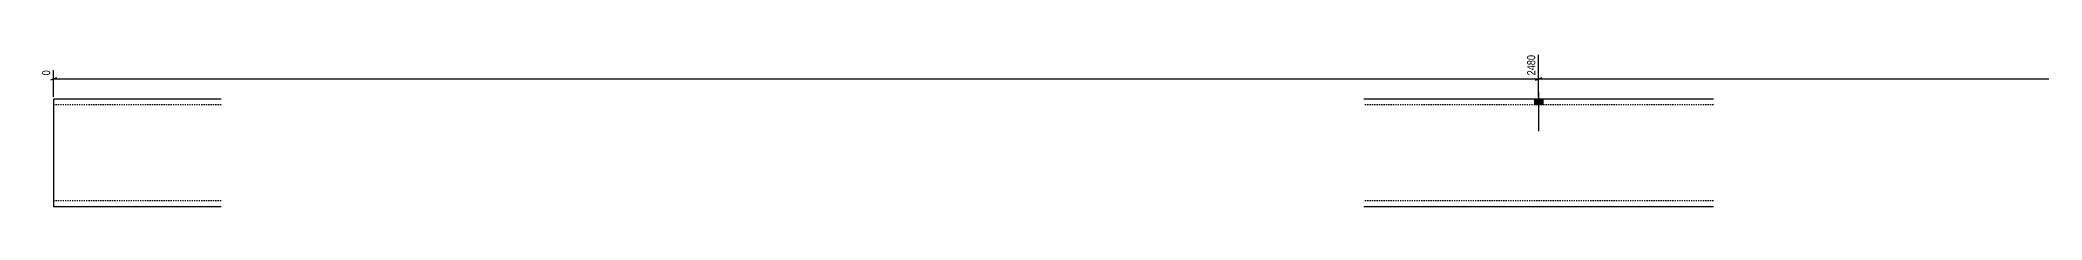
# Model space of a CAD drawing. Header units: millimetres. Extents: x 8 to 19585, y 8 to 304.
# Drawn here: x 8 to 3351, y 10 to 267 of the extents above; entities that cross this region are included whole.
import ezdxf

# ---------------------------------------------------------------- set-up
doc = ezdxf.new("R2010")
doc.units = ezdxf.units.MM
doc.linetypes.add('DXK_LINE_DOT2', pattern=[3.9198, 1.9599, -1.9599])
doc.layers.add('MÅLSÆTNING', color=7, linetype='Continuous')
doc.layers.add('STÅL', color=7, linetype='Continuous')
doc.styles.add('Arial Narrow', font='ARIALN.TTF', dxfattribs={"height": 0.2})

msp = doc.modelspace()

# ---------------------------------------------------------------- hatches: boundary and pattern name
at = {"layer": 'STÅL', "linetype": 'Continuous'}
msp.add_hatch(color=3, dxfattribs=at).paths.add_polyline_path([(2517.1, 190.5), (2503.1, 190.5), (2503.1, 180.5), (2517.1, 180.5)])

# ---------------------------------------------------------------- linework, layer by layer
at = {"layer": 'MÅLSÆTNING', "color": 7, "linetype": 'Continuous'}
for p, q in [((30.1, 194), (30.1, 238.5)), ((2510.1, 194), (2510.1, 264.1)), ((2510.1, 194), (2510.1, 264.1)), ((35.4, 226.1), (24.9, 221.9)), ((30.1, 224), (2510.1, 224)), ((2515.4, 226.1), (2504.9, 221.9)), ((2504.9, 221.9), (2515.4, 226.1)), ((2510.1, 224), (6688.6, 224))]:
    msp.add_line(p, q, dxfattribs=at)
at = {"layer": 'STÅL', "color": 3, "linetype": 'Continuous'}
for p, q in [((2510.1, 201.5), (2510.1, 136.5)), ((2503.1, 190.5), (2503.1, 180.5)), ((2517.1, 190.5), (2517.1, 180.5))]:
    msp.add_line(p, q, dxfattribs=at)
at = {"layer": 'STÅL', "color": 2, "linetype": 'Continuous'}
for p, q in [((30.1, 190.5), (30.1, 165.5)), ((310.1, 190.5), (30.1, 190.5)), ((2802.1, 190.5), (2218.1, 190.5)), ((30.1, 165.5), (30.1, 35.5)), ((30.1, 35.5), (30.1, 10.5)), ((310.1, 10.5), (30.1, 10.5)), ((2802.1, 10.5), (2218.1, 10.5))]:
    msp.add_line(p, q, dxfattribs=at)
at = {"layer": 'STÅL', "color": 7, "linetype": 'DXK_LINE_DOT2'}
for p, q in [((30.1, 190.5), (30.1, 183.2)), ((310.1, 180.5), (30.1, 180.5)), ((2802.1, 180.5), (2218.1, 180.5)), ((310.1, 20.5), (30.1, 20.5)), ((2802.1, 20.5), (2218.1, 20.5))]:
    msp.add_line(p, q, dxfattribs=at)

# ---------------------------------------------------------------- next in the draw order: wipeouts: each hides what was drawn before it
at = {"color": 0, "linetype": 'Continuous'}
for points in [[(27.3, 241.3), (7.7, 241.3), (7.7, 227.2), (27.3, 227.2)], [(2507.3, 266.9), (2487.7, 266.9), (2487.7, 227.2), (2507.3, 227.2)]]:
    msp.add_wipeout(points, dxfattribs=at).dxf.layer = 'MÅLSÆTNING'

# ---------------------------------------------------------------- next in the draw order: texts
at = {"layer": 'MÅLSÆTNING', "color": 3, "linetype": 'Continuous', "style": 'Arial Narrow'}
for s, height, p in [('0', 13.4, (24.5, 230)), ('2480', 13.36, (2504.5, 230))]:
    msp.add_text(s, height=height, rotation=90.0002, dxfattribs=at).set_placement(p)

doc.saveas('drawing.dxf')
